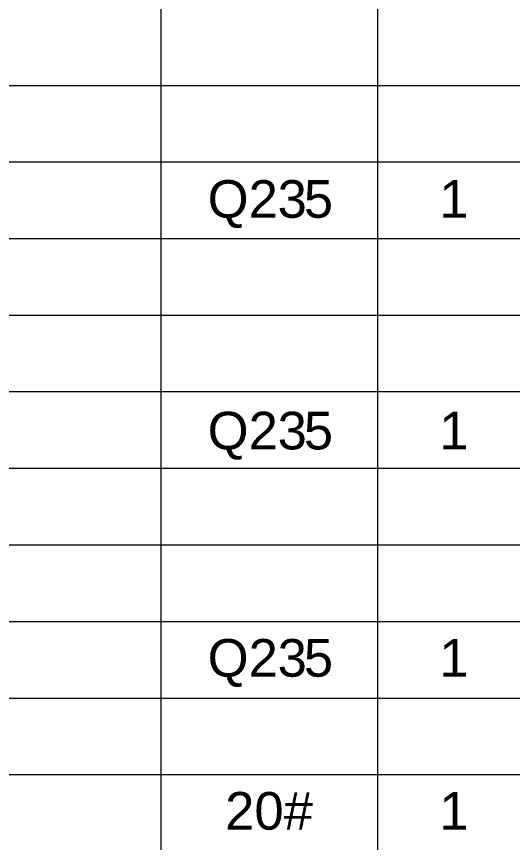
# Model space of a CAD drawing. Header units: millimetres. Extents: x 0 to 383, y 25 to 284.
# Drawn here: x 116 to 156, y 87.8 to 154.4 of the extents above; entities that cross this region are included whole.
import ezdxf

# ---------------------------------------------------------------- set-up
doc = ezdxf.new("R2010")
doc.units = ezdxf.units.MM

msp = doc.modelspace()

# ---------------------------------------------------------------- hatches: boundary and pattern name
h = msp.add_hatch(color=0)
h.dxf.hatch_style = 2
h.paths.add_polyline_path([(127.610306, 25.237281), (127.652639, 25.237281), (127.652639, 235.288226), (127.610306, 235.288226)])
h = msp.add_hatch(color=0)
h.dxf.hatch_style = 2
h.paths.add_polyline_path([(145.093972, 25.237281), (145.136306, 25.237281), (145.136306, 235.288226), (145.093972, 235.288226)])
h = msp.add_hatch(color=0)
h.dxf.hatch_style = 2
h.paths.add_polyline_path([(0.338667, 148.868253), (382.982611, 148.868253), (382.982611, 148.910587), (0.338667, 148.910587)])
h = msp.add_hatch(color=0)
h.dxf.hatch_style = 2
h.paths.add_polyline_path([(0.338667, 142.687587), (382.982611, 142.687587), (382.982611, 142.72992), (0.338667, 142.72992)])
h = msp.add_hatch(color=0)
h.dxf.hatch_style = 2
h.paths.add_polyline_path([(0.338667, 136.50692), (382.982611, 136.50692), (382.982611, 136.549264), (0.338667, 136.549264)])
h = msp.add_hatch(color=0)
h.dxf.hatch_style = 2
h.paths.add_polyline_path([(0.338667, 130.326253), (382.982611, 130.326253), (382.982611, 130.368587), (0.338667, 130.368587)])
h = msp.add_hatch(color=0)
h.dxf.hatch_style = 2
h.paths.add_polyline_path([(0.338667, 124.145587), (382.982611, 124.145587), (382.982611, 124.18792), (0.338667, 124.18792)])
h = msp.add_hatch(color=0)
h.dxf.hatch_style = 2
h.paths.add_polyline_path([(0.338667, 117.96492), (382.982611, 117.96492), (382.982611, 118.007253), (0.338667, 118.007253)])
h = msp.add_hatch(color=0)
h.dxf.hatch_style = 2
h.paths.add_polyline_path([(0.338667, 111.77367), (382.982611, 111.77367), (382.982611, 111.816014), (0.338667, 111.816014)])
h = msp.add_hatch(color=0)
h.dxf.hatch_style = 2
h.paths.add_polyline_path([(0.338667, 105.593003), (382.982611, 105.593003), (382.982611, 105.635337), (0.338667, 105.635337)])
h = msp.add_hatch(color=0)
h.dxf.hatch_style = 2
h.paths.add_polyline_path([(0.338667, 99.412337), (382.982611, 99.412337), (382.982611, 99.45467), (0.338667, 99.45467)])
h = msp.add_hatch(color=0)
h.dxf.hatch_style = 2
h.paths.add_polyline_path([(0.338667, 93.23167), (382.982611, 93.23167), (382.982611, 93.274003), (0.338667, 93.274003)])

# ---------------------------------------------------------------- linework, layer by layer
at = {"color": 0, "lineweight": 0}
for points in [[(127.631472, 235.267059), (127.631472, 25.258448)], [(145.115139, 235.267059), (145.115139, 25.258448)], [(0.359833, 148.88942), (382.961444, 148.88942)], [(0.359833, 142.708753), (382.961444, 142.708753)], [(0.359833, 136.528087), (382.961444, 136.528087)], [(0.359833, 130.34742), (382.961444, 130.34742)], [(0.359833, 124.166753), (382.961444, 124.166753)], [(0.359833, 117.986087), (382.961444, 117.986087)], [(0.359833, 111.794837), (382.961444, 111.794837)], [(0.359833, 105.61417), (382.961444, 105.61417)], [(0.359833, 99.433503), (382.961444, 99.433503)], [(0.359833, 93.252837), (382.961444, 93.252837)]]:
    msp.add_lwpolyline(points, dxfattribs=at)

# ---------------------------------------------------------------- texts
at = {"color": 0, "char_height": 3.039533, "attachment_point": 1}
for s, insert in [('{\\fArial|b0|i0|c0;Q2}', (131.416778, 141.236259)), ('{\\fArial|b0|i0|c0;3}', (137.061222, 141.236259)), ('{\\fArial|b0|i0|c0;5}', (139.177889, 141.236259)), ('{\\fArial|b0|i0|c0;1}', (150.114, 141.236259)), ('{\\fArial|b0|i0|c0;Q2}', (131.416778, 122.539037)), ('{\\fArial|b0|i0|c0;3}', (137.061222, 122.539037)), ('{\\fArial|b0|i0|c0;5}', (139.177889, 122.539037)), ('{\\fArial|b0|i0|c0;1}', (150.114, 122.539037)), ('{\\fArial|b0|i0|c0;Q2}', (131.416778, 104.194592)), ('{\\fArial|b0|i0|c0;3}', (137.061222, 104.194592)), ('{\\fArial|b0|i0|c0;5}', (139.177889, 104.194592)), ('{\\fArial|b0|i0|c0;1}', (150.114, 104.194592)), ('{\\fArial|b0|i0|c0;20#}', (132.827889, 91.84737)), ('{\\fArial|b0|i0|c0;1}', (150.114, 91.84737))]:
    msp.add_mtext(s, dxfattribs=dict(at, insert=insert))

doc.saveas('drawing.dxf')
